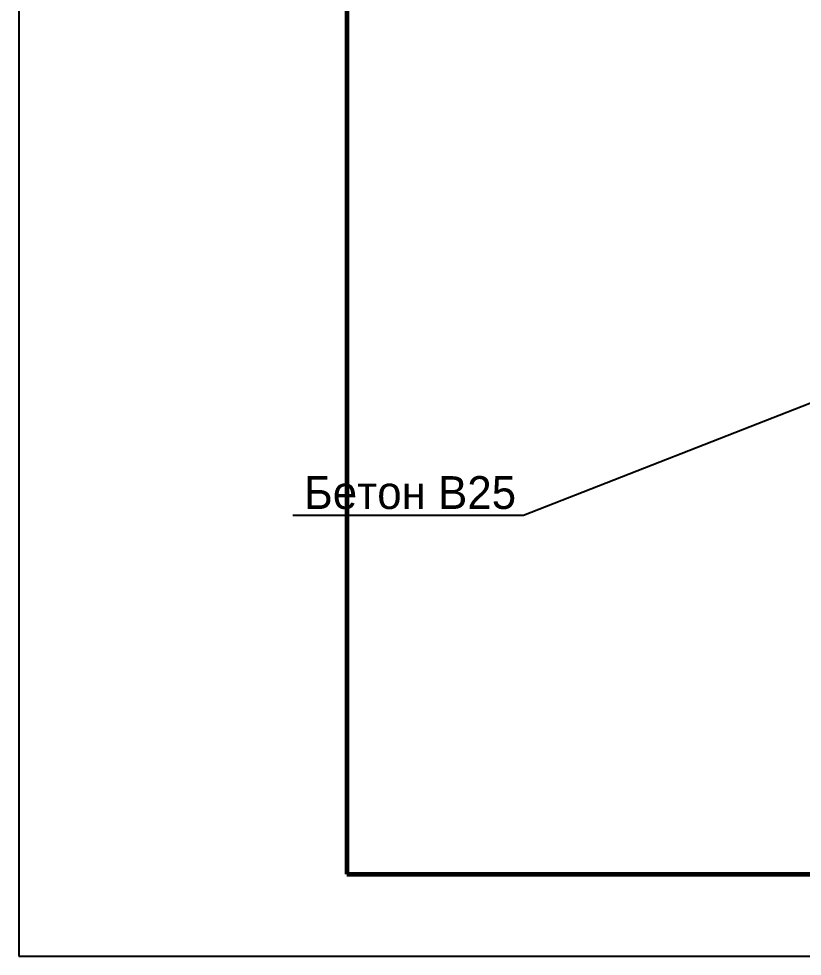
# Model space of a CAD drawing. Extents: x -483223 to 550073, y -164053 to -64662.
# Drawn here: x 362448 to 364837, y -164053 to -161196 of the extents above; entities that cross this region are included whole.
import ezdxf
from ezdxf import colors
from ezdxf.entities.mleader import LeaderData, LeaderLine
from ezdxf.math import Vec2, Vec3

# ---------------------------------------------------------------- set-up
doc = ezdxf.new("R2010")
doc.units = 0
doc.header["$MEASUREMENT"] = 0
doc.layers.get('0').update_dxf_attribs({"color": 40, "linetype": 'CONTINUOUS'})

msp = doc.modelspace()

# ---------------------------------------------------------------- linework, layer by layer
msp.add_lwpolyline([(362447.761, -164053.3584), (404497.761, -164053.3584), (404497.761, -134353.3584), (362447.761, -134353.3584)], close=True)
at = {"lineweight": 60}
msp.add_lwpolyline([(363447.761, -163803.3584), (404247.761, -163803.3584), (404247.761, -134603.3584), (363447.761, -134603.3584)], close=True, dxfattribs=at)

# ---------------------------------------------------------------- leaders
ml = msp.add_multileader_mtext('Standard')
ml.set_content('Бетон В25', color=256)
ml.set_leader_properties()
ml.build(insert=Vec2(0, 0))
ml.multileader.update_dxf_attribs({"text_right_attachment_type": 6, "dogleg_length": 0.36, "arrow_head_size": 9})
ctx = ml.context
ctx.base_point, ctx.char_height, ctx.arrow_head_size, ctx.landing_gap_size, ctx.plane_origin = Vec3(363092.8944, -162640.1926), 100, 9, 4.5, Vec3(365649.3567, -162060.2951)
ctx.right_attachment, ctx.text_align_type = 6, 2
notes = []
notes.append((ctx, [(0, (1, 1, 0), (363986.5611, -162710.1926), (-1, 0), 18, [(0, [(365649.3567, -162060.2951)], 0, [])])]))
ctx.mtext.insert, ctx.mtext.alignment, ctx.mtext.flow_direction = Vec3(363964.0611, -162590.1926), 3, 5
for ctx, leaders in notes:
    for number, flags, end, landing, length, lines in leaders:
        leader = LeaderData()
        leader.index, (leader.has_last_leader_line, leader.has_dogleg_vector, leader.attachment_direction) = number, flags
        leader.last_leader_point, leader.dogleg_vector, leader.dogleg_length = Vec3(end), Vec3(landing), length
        for number, points, colour, breaks in lines:
            line = LeaderLine()
            line.index, line.vertices, line.color, line.breaks = number, Vec3.list(points), colors.encode_raw_color(colour), breaks
            leader.lines.append(line)
        ctx.leaders.append(leader)

doc.saveas('drawing.dxf')
